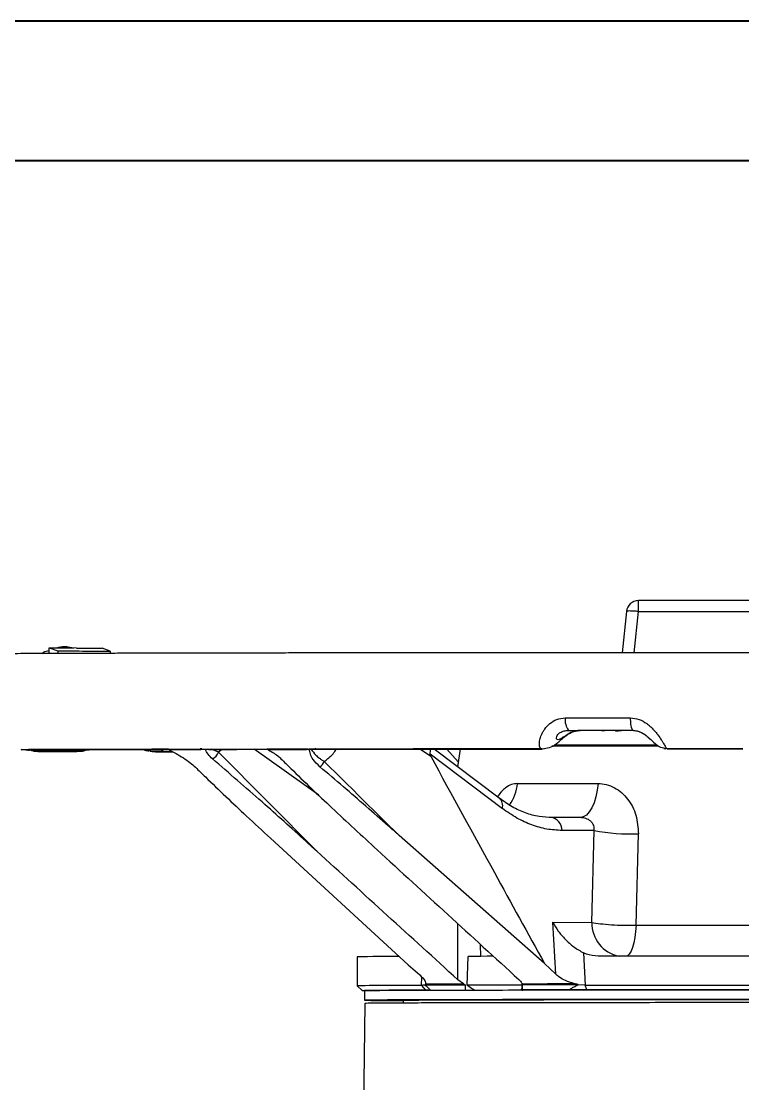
# Model space of a CAD drawing. Header units: millimetres. Extents: x 2278 to 4715, y 679 to 2402.
# Drawn here: x 3697.9 to 3847.8, y 2181.2 to 2402 of the extents above; entities that cross this region are included whole.
import ezdxf

# ---------------------------------------------------------------- set-up
doc = ezdxf.new("R2010")
doc.units = ezdxf.units.MM
doc.layers.add('AM_BOR', color=7, linetype='Continuous', lineweight=50)
doc.layers.add('粗实线', color=7, linetype='Continuous', lineweight=40)

# ---------------------------------------------------------------- blocks, each defined once
blk = doc.blocks.new('rA3')
at = {"layer": '粗实线'}
for p, q in [((753.384, 421.26), (333.384, 421.26)), ((748.384, 416.26), (358.384, 416.26))]:
    blk.add_line(p, q, dxfattribs=at)

msp = doc.modelspace()

# ---------------------------------------------------------------- linework, layer by layer
at = {"color": 7, "linetype": 'Continuous', "lineweight": 25}
for p, q in [((3826.099, 2279.358), (3826.099, 2281.614)), ((3859.074, 2281.614), (3826.099, 2281.614)), ((3823.612, 2279.372), (3822.72, 2270.796)), ((3825.208, 2270.796), (3826.099, 2279.358)), ((3826.099, 2279.358), (3859.074, 2279.358)), ((3703.707, 2271.803), (3705.5, 2271.18)), ((3703.707, 2271.803), (3708.843, 2271.78)), ((3703.707, 2270.627), (3703.707, 2271.803)), ((3709.383, 2271.778), (3706.657, 2271.899)), ((3707.415, 2272.023), (3706.878, 2272.024)), ((3709.383, 2271.778), (3714.712, 2271.757)), ((3716.374, 2271.127), (3714.712, 2271.757)), ((3705.5, 2271.18), (3705.5, 2270.633)), ((3716.374, 2271.127), (3716.374, 2270.667)), ((3811.604, 2254.669), (3824.85, 2254.673)), ((3811.604, 2254.669), (3813.983, 2254.645)), ((3819.048, 2254.491), (3817.809, 2254.642)), ((3821.321, 2254.492), (3822.561, 2254.643)), ((3698.024, 2250.652), (3697.942, 2250.663)), ((3698.024, 2250.652), (3698.242, 2250.662)), ((3700.197, 2250.406), (3699.621, 2250.532)), ((3700.037, 2250.476), (3700.374, 2250.43)), ((3700.532, 2250.342), (3700.246, 2250.379)), ((3700.445, 2250.352), (3700.246, 2250.379)), ((3700.374, 2250.43), (3700.433, 2250.422)), ((3700.433, 2250.422), (3701.382, 2250.294)), ((3708.663, 2250.311), (3709.462, 2250.351)), ((3709.406, 2250.266), (3710.218, 2250.389)), ((3709.462, 2250.351), (3709.646, 2250.361)), ((3711.303, 2250.555), (3711.956, 2250.654)), ((3724.843, 2250.329), (3724.449, 2250.428)), ((3725.146, 2250.263), (3724.734, 2250.305)), ((3724.837, 2250.296), (3724.734, 2250.305)), ((3725.308, 2250.274), (3725.146, 2250.263)), ((3725.146, 2250.263), (3729.317, 2250.254)), ((3725.725, 2250.273), (3725.308, 2250.274)), ((3725.431, 2250.281), (3725.833, 2250.221)), ((3728.713, 2250.786), (3735.176, 2250.799)), ((3728.713, 2250.786), (3728.969, 2250.649)), ((3728.969, 2250.649), (3735.211, 2250.656)), ((3735.465, 2250.798), (3735.062, 2250.797)), ((3735.176, 2250.799), (3735.211, 2250.656)), ((3735.211, 2250.656), (3735.954, 2250.759)), ((3738.894, 2250.137), (3737.429, 2250.75)), ((3739.677, 2250.719), (3738.894, 2250.137)), ((3759.286, 2229.576), (3738.894, 2250.137)), ((3759.705, 2241.197), (3746.319, 2250.73)), ((3748.983, 2250.765), (3749.066, 2250.759)), ((3749.352, 2250.823), (3756.737, 2250.834)), ((3749.352, 2250.823), (3749.634, 2250.667)), ((3749.634, 2250.667), (3756.73, 2250.671)), ((3756.737, 2250.834), (3756.73, 2250.671)), ((3757.754, 2250.776), (3758.15, 2250.751)), ((3758.665, 2250.856), (3759.182, 2250.961)), ((3780.837, 2250.772), (3782.974, 2249.288)), ((3782.836, 2249.758), (3797.847, 2238.428)), ((3797.191, 2240.573), (3783.676, 2250.774)), ((3788.704, 2248.151), (3786.285, 2250.777)), ((3789.073, 2250.779), (3788.555, 2247.092)), ((3805.933, 2250.822), (3806.613, 2250.876)), ((3805.969, 2250.809), (3806.613, 2250.876)), ((3806.042, 2250.831), (3805.969, 2250.809)), ((3831.372, 2250.884), (3831.742, 2250.853)), ((3832.09, 2250.813), (3831.372, 2250.884)), ((3831.683, 2250.941), (3831.827, 2250.898)), ((3813.99, 2236.555), (3807.876, 2236.574)), ((3814.594, 2236.537), (3814.588, 2236.503)), ((3814.616, 2236.672), (3814.6, 2236.573)), ((3749.678, 2232.238), (3778.257, 2205.98)), ((3806.611, 2206.194), (3776.429, 2232.813)), ((3816.888, 2233.841), (3810.243, 2233.862)), ((3816.451, 2214.768), (3816.888, 2233.841)), ((3825.617, 2214.171), (3826.096, 2233.185)), ((3788.601, 2202.863), (3788.57, 2214.524)), ((3808.318, 2214.793), (3816.451, 2214.768)), ((3808.939, 2204.005), (3808.318, 2214.793)), ((3793.346, 2207.712), (3793.337, 2210.164)), ((3767.721, 2207.595), (3767.721, 2201.595)), ((3790.537, 2201.71), (3790.775, 2207.71)), ((3814.677, 2208.454), (3815.04, 2201.744)), ((3778.257, 2205.98), (3780.7, 2203.871)), ((3808.939, 2204.005), (3806.611, 2206.194)), ((3781.039, 2201.686), (3781.096, 2203.428)), ((3767.721, 2201.595), (3768.721, 2200.595)), ((3781.039, 2201.686), (3781.861, 2200.685)), ((3781.818, 2201.793), (3781.816, 2201.713)), ((3781.93, 2201.992), (3781.818, 2201.793)), ((3789.777, 2202.011), (3788.601, 2202.863)), ((3789.777, 2202.011), (3790.14, 2201.814)), ((3790.14, 2201.814), (3790.103, 2200.71)), ((3801.921, 2202.031), (3801.977, 2201.833)), ((3802.021, 2200.73), (3801.977, 2201.833)), ((3813.623, 2201.846), (3812.692, 2202.043)), ((3813.628, 2201.761), (3813.623, 2201.846)), ((3815.04, 2201.744), (3813.628, 2201.761)), ((3815.41, 2200.742), (3815.04, 2201.744)), ((3769.221, 2200.595), (3769.221, 2198.595)), ((3781.861, 2200.685), (3782.716, 2200.689)), ((3782.879, 2200.692), (3782.917, 2200.693)), ((3802.037, 2200.578), (3802.031, 2200.717)), ((3769.321, 2197.936), (3768.799, 2158.1)), ((3777.221, 2198.607), (3777.221, 2198.006))]:
    msp.add_line(p, q, dxfattribs=at)
at = {"color": 7, "linetype": 'Continuous', "lineweight": 25, "flags": 128}
for points in [[(3810.903, 2257.253), (3812.586, 2257.253), (3814.273, 2257.254), (3815.962, 2257.255), (3817.655, 2257.255), (3819.349, 2257.256), (3821.046, 2257.256), (3822.746, 2257.257), (3824.447, 2257.257)], [(3822.561, 2254.643), (3821.966, 2254.643), (3821.371, 2254.643), (3820.777, 2254.643), (3820.183, 2254.643), (3819.589, 2254.642), (3818.995, 2254.642), (3818.402, 2254.642), (3817.809, 2254.642)], [(3830.272, 2251.415), (3829.453, 2251.415), (3825.266, 2251.412), (3821.196, 2251.409), (3817.269, 2251.405), (3813.511, 2251.4), (3809.948, 2251.395), (3808.119, 2251.391)], [(3800.986, 2243.622), (3802.773, 2243.626), (3804.657, 2243.63), (3806.633, 2243.634), (3808.696, 2243.638), (3810.841, 2243.641), (3813.064, 2243.645), (3815.358, 2243.648), (3817.719, 2243.65)], [(3817.719, 2243.65), (3817.566, 2242.214), (3817.298, 2240.86), (3816.924, 2239.633), (3816.456, 2238.571), (3815.909, 2237.709), (3815.301, 2237.073), (3814.65, 2236.685), (3813.978, 2236.556)], [(3825.617, 2214.171), (3830.104, 2214.173), (3834.669, 2214.175), (3839.284, 2214.176), (3843.921, 2214.176), (3848.55, 2214.176), (3853.142, 2214.174), (3857.67, 2214.172), (3862.106, 2214.169), (3866.42, 2214.166), (3870.587, 2214.161), (3874.581, 2214.156), (3878.377, 2214.15), (3881.951, 2214.144), (3885.281, 2214.137), (3888.347, 2214.13), (3891.129, 2214.122), (3893.609, 2214.113)], [(3825.617, 2214.171), (3825.529, 2212.867), (3825.374, 2211.638), (3825.158, 2210.524), (3824.888, 2209.56), (3824.572, 2208.777), (3824.221, 2208.2), (3823.845, 2207.847), (3823.619, 2207.75)], [(3795.919, 2207.72), (3794.683, 2207.718), (3793.353, 2207.715), (3792.05, 2207.713), (3790.775, 2207.71)], [(3909.221, 2207.668), (3906.575, 2207.678), (3903.602, 2207.688), (3900.319, 2207.697), (3896.741, 2207.705), (3892.888, 2207.713), (3888.778, 2207.721), (3884.433, 2207.727), (3879.875, 2207.734), (3875.128, 2207.739), (3870.214, 2207.743), (3865.161, 2207.747), (3859.993, 2207.75), (3854.736, 2207.753), (3849.419, 2207.754), (3844.067, 2207.755), (3838.708, 2207.755), (3833.37, 2207.754), (3828.079, 2207.752), (3822.863, 2207.749), (3817.749, 2207.746)], [(3781.818, 2201.793), (3782.769, 2201.796), (3783.746, 2201.799), (3784.75, 2201.801), (3785.778, 2201.804), (3786.832, 2201.806), (3787.911, 2201.809), (3789.013, 2201.811), (3790.14, 2201.814)], [(3781.93, 2201.992), (3782.832, 2201.994), (3783.758, 2201.997), (3784.707, 2201.999), (3785.678, 2202.001), (3786.671, 2202.004), (3787.685, 2202.006), (3788.721, 2202.008), (3789.777, 2202.011)], [(3801.985, 2201.729), (3800.46, 2201.727), (3798.96, 2201.725), (3797.486, 2201.723), (3796.039, 2201.72), (3794.62, 2201.718), (3793.229, 2201.715), (3791.868, 2201.713), (3790.537, 2201.71)], [(3801.921, 2202.031), (3803.215, 2202.033), (3804.526, 2202.034), (3805.851, 2202.036), (3807.192, 2202.038), (3808.547, 2202.039), (3809.916, 2202.04), (3811.298, 2202.042), (3812.692, 2202.043)], [(3801.977, 2201.833), (3803.372, 2201.835), (3804.786, 2201.837), (3806.218, 2201.839), (3807.667, 2201.84), (3809.133, 2201.842), (3810.615, 2201.843), (3812.112, 2201.845), (3813.623, 2201.846)], [(3815.04, 2201.744), (3820.098, 2201.747), (3825.272, 2201.75), (3830.535, 2201.753), (3835.86, 2201.754), (3841.221, 2201.755), (3846.589, 2201.755), (3851.938, 2201.754), (3857.239, 2201.752)], [(3769.221, 2200.576), (3769.188, 2200.577), (3768.782, 2200.588), (3768.757, 2200.6), (3769.112, 2200.611), (3769.847, 2200.622), (3770.956, 2200.633), (3772.434, 2200.644), (3774.274, 2200.655), (3776.467, 2200.665), (3779, 2200.675), (3781.861, 2200.685)], [(3850.32, 2198.751), (3845.258, 2198.751), (3840.184, 2198.752), (3835.122, 2198.751), (3830.097, 2198.749), (3825.131, 2198.747), (3820.25, 2198.744), (3815.475, 2198.741), (3810.831, 2198.736), (3806.338, 2198.731), (3802.019, 2198.726), (3797.893, 2198.719), (3793.982, 2198.712), (3790.302, 2198.705), (3786.872, 2198.697), (3783.709, 2198.688), (3780.827, 2198.68), (3778.239, 2198.67), (3775.959, 2198.661), (3773.997, 2198.651), (3772.363, 2198.64), (3771.064, 2198.63), (3770.106, 2198.619), (3769.495, 2198.608), (3769.232, 2198.598), (3769.32, 2198.587), (3769.757, 2198.576), (3770.542, 2198.565), (3771.671, 2198.555), (3773.139, 2198.544), (3774.938, 2198.534), (3777.06, 2198.524), (3777.221, 2198.524)], [(3777.221, 2198.583), (3777.015, 2198.59), (3777.015, 2198.6), (3777.366, 2198.61), (3778.065, 2198.62), (3779.109, 2198.63), (3780.493, 2198.64), (3782.208, 2198.65), (3784.247, 2198.659), (3786.597, 2198.668), (3789.247, 2198.677), (3792.183, 2198.685), (3795.387, 2198.692), (3798.845, 2198.699), (3802.536, 2198.706), (3806.442, 2198.712), (3810.542, 2198.717), (3814.813, 2198.722), (3819.233, 2198.726), (3823.779, 2198.729), (3828.425, 2198.732), (3833.148, 2198.734), (3837.922, 2198.735), (3842.721, 2198.735), (3847.521, 2198.735), (3852.294, 2198.733)], [(3782.917, 2200.693), (3783.751, 2200.695), (3784.604, 2200.697), (3785.476, 2200.7), (3786.366, 2200.702), (3787.274, 2200.704), (3788.199, 2200.706), (3789.142, 2200.708), (3790.103, 2200.71)], [(3791.989, 2200.71), (3793.125, 2200.712), (3794.283, 2200.714), (3795.462, 2200.716), (3796.661, 2200.719), (3797.881, 2200.721), (3799.12, 2200.723), (3800.378, 2200.724), (3801.654, 2200.726)], [(3850.32, 2200.751), (3845.258, 2200.751), (3840.184, 2200.751), (3835.122, 2200.751), (3830.097, 2200.749), (3825.131, 2200.747), (3820.25, 2200.744), (3815.475, 2200.741), (3810.831, 2200.736), (3806.338, 2200.731), (3802.019, 2200.726), (3801.767, 2200.725)], [(3802.021, 2200.73), (3803.187, 2200.732), (3804.366, 2200.733), (3805.558, 2200.735), (3806.763, 2200.736), (3807.979, 2200.737), (3809.207, 2200.739), (3810.446, 2200.74), (3811.695, 2200.741)], [(3815.41, 2200.742), (3820.4, 2200.745), (3825.504, 2200.748), (3830.696, 2200.751), (3835.951, 2200.752), (3841.24, 2200.753), (3846.536, 2200.752), (3851.813, 2200.751), (3857.043, 2200.75)]]:
    msp.add_lwpolyline(points, dxfattribs=at)
at = {"color": 7, "linetype": 'Continuous', "lineweight": 25}
for centre, radius, start, end in [((3826.099, 2279.114), 2.5, 89.99963, 174.0622), ((3814.429, 2256.822), 3.552, 173.03617, 217.31461), ((3829.888, 2256.781), 5.461, 174.99942, 202.70803), ((3736.156, 2251.337), 2.99, 299.82941, 336.32535), ((3758.096, 2249.418), 2.995, 308.67298, 336.20635), ((3791.629, 2244.494), 9.398, 325.32743, 354.67802), ((3795.883, 2239.001), 2.046, 343.7516, 50.24879), ((3807.612, 2233.954), 2.633, 357.9869, 84.42865), ((3824.598, 2277.091), 43.932, 259.89257, 271.95432), ((3823.375, 2214.565), 6.927, 178.32202, 259.40651), ((3774.795, 1885.662), 322.01, 89.73693, 91.25872), ((3779.516, 1451.062), 750.625, 89.883813, 90.900378), ((3780.906, 1468.311), 732.377, 89.853938, 90.914175)]:
    msp.add_arc(centre, radius, start, end, dxfattribs=at)
msp.add_open_spline([(3826.099, 2279.358), (3825.775, 2279.388), (3825.127, 2279.447), (3824.309, 2279.476), (3823.732, 2279.455), (3823.652, 2279.4), (3823.612, 2279.372)], degree=3, dxfattribs=at)
for points, knots in [([(3705.266, 2271.796), (3705.421, 2271.853), (3706.571, 2272.271), (3707.789, 2272.008), (3708.843, 2271.78)], [0, 0, 0, 0, 0.1344178, 1, 1, 1, 1]), ([(3842.721, 2270.798), (3840.323, 2270.798), (3836.942, 2270.798), (3831.939, 2270.798), (3827.647, 2270.797), (3822.543, 2270.796), (3817.201, 2270.794), (3811.635, 2270.792), (3805.933, 2270.789), (3800.148, 2270.786), (3794.323, 2270.783), (3788.493, 2270.778), (3782.686, 2270.774), (3776.927, 2270.769), (3771.235, 2270.763), (3765.631, 2270.757), (3760.131, 2270.75), (3754.749, 2270.743), (3749.5, 2270.735), (3744.396, 2270.727), (3739.448, 2270.718), (3734.668, 2270.709), (3730.066, 2270.7), (3725.649, 2270.69), (3721.427, 2270.68), (3717.407, 2270.67), (3713.596, 2270.66), (3709.998, 2270.649), (3706.62, 2270.638), (3703.465, 2270.626), (3700.537, 2270.615), (3697.838, 2270.603), (3695.37, 2270.592), (3693.13, 2270.58), (3691.125, 2270.568), (3689.4, 2270.557), (3688.437, 2270.55), (3687.991, 2270.546)], [0, 0, 0, 0, 0.0344071, 0.0485109, 0.0718894, 0.0961605, 0.1221805, 0.149305, 0.1772714, 0.2058697, 0.2349502, 0.2644009, 0.2941371, 0.3240924, 0.3542143, 0.3844599, 0.4147936, 0.445185, 0.4756078, 0.5060385, 0.5364555, 0.5668389, 0.5971695, 0.6274283, 0.6575964, 0.6876542, 0.7175815, 0.7473561, 0.7769545, 0.8063502, 0.8355137, 0.8644114, 0.8930048, 0.921249, 0.9490912, 0.9764687, 1, 1, 1, 1]), ([(3702.237, 2270.621), (3702.34, 2270.714), (3702.762, 2271.095), (3703.3, 2271.196), (3703.707, 2271.272)], [0, 0, 0, 0, 0.2430477, 1, 1, 1, 1]), ([(3705.5, 2271.18), (3707.157, 2271.171), (3710.479, 2271.154), (3714.406, 2271.136), (3716.374, 2271.127)], [0, 0, 0, 0, 0.498853, 1, 1, 1, 1]), ([(4004.195, 2250.517), (4004.25, 2250.523), (4004.391, 2250.538), (4004.773, 2250.595), (4005.341, 2250.708), (4006.062, 2250.901), (4006.975, 2251.228), (4008.1, 2251.775), (4009.358, 2252.623), (4010.586, 2253.785), (4011.637, 2255.2), (4012.43, 2256.795), (4012.93, 2258.51), (4013.118, 2260.286), (4012.989, 2262.068), (4012.547, 2263.799), (4011.805, 2265.425), (4010.788, 2266.893), (4009.528, 2268.156), (4008.163, 2269.109), (4006.904, 2269.716), (4005.907, 2270.057), (4005.149, 2270.244), (4004.568, 2270.348), (4004.124, 2270.404), (4003.756, 2270.437), (4003.342, 2270.463), (4002.952, 2270.476), (4002.363, 2270.49), (4001.578, 2270.503), (4000.645, 2270.515), (3999.459, 2270.528), (3998.075, 2270.54), (3996.412, 2270.553), (3994.478, 2270.566), (3992.275, 2270.579), (3989.809, 2270.591), (3987.083, 2270.604), (3984.103, 2270.617), (3980.874, 2270.629), (3977.402, 2270.641), (3973.694, 2270.653), (3969.755, 2270.664), (3965.594, 2270.675), (3961.217, 2270.686), (3956.633, 2270.696), (3951.849, 2270.706), (3946.876, 2270.716), (3941.721, 2270.725), (3936.394, 2270.733), (3930.906, 2270.741), (3925.267, 2270.749), (3919.488, 2270.756), (3913.581, 2270.763), (3907.557, 2270.769), (3901.432, 2270.774), (3895.22, 2270.779), (3888.94, 2270.784), (3882.615, 2270.787), (3876.282, 2270.791), (3870.006, 2270.793), (3863.955, 2270.795), (3858.51, 2270.797), (3853.733, 2270.797), (3848.604, 2270.798), (3844.969, 2270.798), (3842.721, 2270.798)], [0, 0, 0, 0, 0.0017465, 0.0044658, 0.0070078, 0.0098268, 0.0132699, 0.01777, 0.0233681, 0.0295284, 0.0358372, 0.0421771, 0.0485239, 0.0548725, 0.0612218, 0.0675716, 0.0739223, 0.080274, 0.0866264, 0.0929737, 0.0980915, 0.1017275, 0.1047111, 0.1075398, 0.110673, 0.1150505, 0.1222946, 0.1411051, 0.1636746, 0.1818588, 0.204115, 0.2240384, 0.2453355, 0.2673737, 0.2899055, 0.3127692, 0.3358643, 0.359126, 0.3825109, 0.405989, 0.4295389, 0.4531449, 0.4767954, 0.5004811, 0.5241948, 0.5479305, 0.5716831, 0.5954484, 0.619222, 0.6430003, 0.666779, 0.690554, 0.7143201, 0.7380713, 0.7617997, 0.7854945, 0.8091398, 0.8327115, 0.8561692, 0.8794397, 0.9023738, 0.9246109, 0.9449865, 0.9610624, 0.975932, 1, 1, 1, 1]), ([(3805.933, 2250.822), (3805.827, 2250.906), (3805.621, 2251.069), (3805.503, 2251.728), (3805.571, 2252.486), (3805.763, 2253.2), (3805.975, 2253.76), (3806.265, 2254.344), (3806.778, 2255.15), (3807.659, 2256.114), (3809.117, 2257.051), (3810.308, 2257.185), (3810.903, 2257.253)], [0, 0, 0, 0, 0.12824094, 0.2497124, 0.38013368, 0.44117675, 0.49972094, 0.5635671, 0.62460086, 0.74964368, 0.87499954, 1, 1, 1, 1]), ([(3824.447, 2257.257), (3825.057, 2257.19), (3826.279, 2257.057), (3827.617, 2256.274), (3828.533, 2255.543), (3829.139, 2254.952), (3829.679, 2254.341), (3830.287, 2253.559), (3830.782, 2252.818), (3831.181, 2252.173), (3831.517, 2251.611), (3831.847, 2251.064), (3831.995, 2250.906), (3832.071, 2250.826)], [0, 0, 0, 0, 0.1245194, 0.2495841, 0.3108218, 0.3749069, 0.4359753, 0.4998788, 0.6193777, 0.6832429, 0.7501183, 0.8717113, 1, 1, 1, 1]), ([(3806.453, 2250.876), (3806.982, 2250.957), (3808.122, 2251.132), (3809.219, 2251.999), (3810.132, 2252.796), (3810.91, 2253.469), (3811.76, 2254.028), (3812.481, 2254.374), (3813.251, 2254.607), (3813.757, 2254.632), (3814.018, 2254.645)], [0, 0, 0, 0, 0.1857217, 0.4006953, 0.525066, 0.6801172, 0.7583564, 0.8357456, 0.9152422, 1, 1, 1, 1]), ([(3813.983, 2254.645), (3813.657, 2254.622), (3813.005, 2254.574), (3812.075, 2254.221), (3811.302, 2253.779), (3810.534, 2253.245), (3809.914, 2252.822), (3809.409, 2252.671), (3809.083, 2252.833), (3809.03, 2253.262), (3809.335, 2253.795), (3809.849, 2254.238), (3810.64, 2254.597), (3811.283, 2254.645), (3811.604, 2254.669)], [0, 0, 0, 0, 0.0625989, 0.1249043, 0.1872263, 0.2496807, 0.3746119, 0.4998044, 0.6249986, 0.7497987, 0.8151711, 0.8749227, 0.9374287, 1, 1, 1, 1]), ([(3817.809, 2254.642), (3817.119, 2254.642), (3815.738, 2254.643), (3814.568, 2254.644), (3813.983, 2254.645)], [0, 0, 0, 0, 0.500015, 1, 1, 1, 1]), ([(3825.057, 2254.647), (3824.83, 2254.647), (3824.147, 2254.645), (3823.197, 2254.644), (3822.561, 2254.643)], [0, 0, 0, 0, 0.33151063, 1, 1, 1, 1]), ([(3824.85, 2254.673), (3825.178, 2254.649), (3825.835, 2254.602), (3826.737, 2254.243), (3827.442, 2253.8), (3828.074, 2253.271), (3828.486, 2252.845), (3828.622, 2252.782), (3828.684, 2252.754)], [0, 0, 0, 0, 0.1298177, 0.2599092, 0.3835834, 0.5188926, 0.7778114, 1, 1, 1, 1]), ([(3825.752, 2254.57), (3826.027, 2254.488), (3826.591, 2254.32), (3827.404, 2253.846), (3828.167, 2253.245), (3829.181, 2252.299), (3830.231, 2251.238), (3831.251, 2251.03), (3831.683, 2250.941)], [0, 0, 0, 0, 0.099024, 0.2022508, 0.3197532, 0.4562471, 0.7696172, 1, 1, 1, 1]), ([(3697.922, 2250.663), (3699.452, 2250.669), (3702.518, 2250.681), (3707.472, 2250.696), (3712.466, 2250.71), (3717.449, 2250.723), (3722.747, 2250.735), (3726.549, 2250.742), (3728.451, 2250.746)], [0, 0, 0, 0, 0.1901055, 0.3809491, 0.5349186, 0.6888882, 0.8444441, 1, 1, 1, 1]), ([(3728.482, 2250.733), (3726.167, 2250.729), (3721.526, 2250.72), (3715.567, 2250.706), (3710.377, 2250.693), (3705.908, 2250.68), (3701.743, 2250.666), (3699.263, 2250.657), (3698.024, 2250.652)], [0, 0, 0, 0, 0.1905993, 0.3819402, 0.5356681, 0.689396, 0.844698, 1, 1, 1, 1]), ([(3698.796, 2250.693), (3698.867, 2250.664), (3699.135, 2250.558), (3699.416, 2250.543), (3699.621, 2250.532)], [0, 0, 0, 0, 0.2662563, 1, 1, 1, 1]), ([(3698.903, 2250.608), (3698.931, 2250.608), (3699.883, 2250.612), (3701.982, 2250.621), (3705.22, 2250.633), (3708.729, 2250.645), (3712.467, 2250.656), (3716.435, 2250.667), (3720.632, 2250.678), (3724.66, 2250.688), (3727.377, 2250.694), (3728.546, 2250.697)], [0, 0, 0, 0, 0.003964, 0.1311845, 0.2589432, 0.3871182, 0.5156196, 0.6443792, 0.7733439, 0.9024716, 1, 1, 1, 1]), ([(3703.611, 2250.715), (3703.392, 2250.618), (3702.471, 2250.211), (3701.371, 2250.285), (3700.532, 2250.342)], [0, 0, 0, 0, 0.23741312, 1, 1, 1, 1]), ([(3700.532, 2250.342), (3701.803, 2250.337), (3704.347, 2250.326), (3707.223, 2250.316), (3708.663, 2250.311)], [0, 0, 0, 0, 0.4993995, 1, 1, 1, 1]), ([(3708.582, 2250.322), (3707.144, 2250.326), (3704.367, 2250.336), (3701.909, 2250.346), (3700.724, 2250.351)], [0, 0, 0, 0, 0.5178805, 1, 1, 1, 1]), ([(3701.359, 2250.294), (3701.364, 2250.294), (3702.367, 2250.29), (3704.597, 2250.282), (3707.288, 2250.272), (3708.998, 2250.267), (3709.465, 2250.266)], [0, 0, 0, 0, 0.0022858, 0.4215553, 0.8421077, 1, 1, 1, 1]), ([(3709.646, 2250.361), (3710.078, 2250.335), (3710.712, 2250.298), (3711.365, 2250.567), (3711.574, 2250.653)], [0, 0, 0, 0, 0.68017584, 1, 1, 1, 1]), ([(3723.261, 2250.685), (3723.37, 2250.638), (3723.763, 2250.471), (3724.161, 2250.446), (3724.449, 2250.428)], [0, 0, 0, 0, 0.2767867, 1, 1, 1, 1]), ([(3727.727, 2250.695), (3727.534, 2250.579), (3726.934, 2250.218), (3726.158, 2250.263), (3725.632, 2250.294)], [0, 0, 0, 0, 0.3216108, 1, 1, 1, 1]), ([(3725.82, 2250.222), (3726.809, 2250.219), (3727.969, 2250.217), (3729.204, 2250.214), (3729.387, 2250.214)], [0, 0, 0, 0, 0.8524702, 1, 1, 1, 1]), ([(3728.451, 2250.746), (3728.447, 2250.754), (3728.439, 2250.769), (3728.549, 2250.784), (3728.664, 2250.785), (3728.713, 2250.786)], [0, 0, 0, 0, 0.36415878, 0.730056, 1, 1, 1, 1]), ([(3728.451, 2250.746), (3728.522, 2250.718), (3728.666, 2250.661), (3728.867, 2250.653), (3728.969, 2250.649)], [0, 0, 0, 0, 0.4905779, 1, 1, 1, 1]), ([(3728.482, 2250.733), (3729.558, 2250.145), (3731.175, 2249.26), (3733.034, 2247.981), (3733.756, 2247.333), (3734.123, 2247.004)], [0, 0, 0, 0, 0.4948815, 0.7435182, 1, 1, 1, 1]), ([(3735.176, 2250.799), (3735.256, 2250.798), (3735.417, 2250.797), (3735.699, 2250.779), (3735.877, 2250.765), (3735.954, 2250.759)], [0, 0, 0, 0, 0.3587973, 0.7200357, 1, 1, 1, 1]), ([(3735.954, 2250.759), (3738.054, 2250.763), (3742.259, 2250.769), (3746.73, 2250.775), (3748.968, 2250.778)], [0, 0, 0, 0, 0.4993351, 1, 1, 1, 1]), ([(3736.116, 2250.747), (3738.195, 2250.75), (3742.354, 2250.757), (3746.773, 2250.762), (3748.983, 2250.765)], [0, 0, 0, 0, 0.5000042, 1, 1, 1, 1]), ([(3737.643, 2248.743), (3737.308, 2249.066), (3736.581, 2249.763), (3736.279, 2250.403), (3736.116, 2250.747)], [0, 0, 0, 0, 0.461832, 1, 1, 1, 1]), ([(3736.867, 2250.713), (3737.737, 2250.715), (3740.265, 2250.72), (3744.349, 2250.727), (3747.639, 2250.732), (3749.136, 2250.734)], [0, 0, 0, 0, 0.2220878, 0.6459102, 1, 1, 1, 1]), ([(3748.968, 2250.778), (3748.975, 2250.786), (3748.988, 2250.803), (3749.133, 2250.82), (3749.282, 2250.822), (3749.352, 2250.823)], [0, 0, 0, 0, 0.34458151, 0.6913843, 1, 1, 1, 1]), ([(3748.968, 2250.778), (3749.136, 2250.729), (3749.339, 2250.67), (3749.592, 2250.667), (3749.634, 2250.667)], [0, 0, 0, 0, 0.8320754, 1, 1, 1, 1]), ([(3748.983, 2250.765), (3749.778, 2250.31), (3750.893, 2249.672), (3751.651, 2248.981), (3751.868, 2248.783)], [0, 0, 0, 0, 0.7138885, 1, 1, 1, 1]), ([(3756.73, 2250.671), (3756.865, 2250.675), (3757.142, 2250.684), (3757.442, 2250.753), (3757.596, 2250.789)], [0, 0, 0, 0, 0.4892665, 1, 1, 1, 1]), ([(3756.738, 2250.834), (3756.83, 2250.833), (3757.015, 2250.831), (3757.326, 2250.811), (3757.51, 2250.796), (3757.596, 2250.789)], [0, 0, 0, 0, 0.3456454, 0.6937449, 1, 1, 1, 1]), ([(3757.596, 2250.789), (3760.463, 2250.792), (3766.21, 2250.798), (3774.63, 2250.805), (3782.655, 2250.811), (3790.259, 2250.815), (3798.014, 2250.819), (3803.294, 2250.821), (3805.933, 2250.822)], [0, 0, 0, 0, 0.1905194, 0.3817787, 0.5355474, 0.689316, 0.844658, 1, 1, 1, 1]), ([(3805.969, 2250.809), (3802.733, 2250.808), (3796.249, 2250.805), (3787.367, 2250.8), (3779.268, 2250.795), (3771.928, 2250.79), (3764.726, 2250.783), (3760.078, 2250.778), (3757.754, 2250.776)], [0, 0, 0, 0, 0.191069, 0.3828813, 0.5363817, 0.689882, 0.844941, 1, 1, 1, 1]), ([(3759.967, 2247.079), (3759.438, 2247.603), (3758.533, 2248.5), (3757.943, 2249.74), (3757.818, 2250.428), (3757.754, 2250.776)], [0, 0, 0, 0, 0.4102096, 0.7017854, 1, 1, 1, 1]), ([(3758.151, 2250.75), (3758.441, 2250.337), (3758.88, 2249.712), (3759.718, 2248.986), (3760.238, 2248.604), (3760.526, 2248.409), (3760.689, 2248.302), (3760.775, 2248.248), (3760.82, 2248.22), (3760.832, 2248.213), (3760.835, 2248.21), (3760.836, 2248.21), (3760.836, 2248.209), (3760.836, 2248.209)], [0, 0, 0, 0, 0.49197562, 0.74489765, 0.87175356, 0.93563258, 0.96773802, 0.99159295, 0.99772437, 0.99934206, 0.99978984, 0.99992413, 1, 1, 1, 1]), ([(3758.374, 2250.747), (3759.308, 2250.749), (3762.12, 2250.752), (3766.965, 2250.758), (3772.884, 2250.765), (3778.924, 2250.77), (3785.063, 2250.776), (3791.284, 2250.781), (3797.575, 2250.785), (3802.526, 2250.788), (3805.395, 2250.789), (3806.13, 2250.789)], [0, 0, 0, 0, 0.0636959, 0.1918521, 0.3199247, 0.4478685, 0.5756211, 0.7030914, 0.8301371, 0.9565192, 1, 1, 1, 1]), ([(3760.836, 2248.209), (3761.1, 2248.394), (3761.594, 2248.741), (3762.333, 2249.449), (3762.95, 2250.051), (3763.263, 2250.592), (3763.356, 2250.754)], [0, 0, 0, 0, 0.28673118, 0.53732024, 0.86197598, 1, 1, 1, 1]), ([(3782.974, 2249.288), (3782.95, 2249.334), (3782.901, 2249.428), (3782.851, 2249.558), (3782.831, 2249.665), (3782.83, 2249.722), (3782.835, 2249.75), (3782.836, 2249.758)], [0, 0, 0, 0, 0.3325712, 0.6879646, 0.8313814, 0.949784, 1, 1, 1, 1]), ([(3782.836, 2249.758), (3782.886, 2250.086), (3782.94, 2250.446), (3782.859, 2250.747), (3782.852, 2250.774)], [0, 0, 0, 0, 0.911396, 1, 1, 1, 1]), ([(3808.645, 2251.664), (3809.267, 2251.665), (3811.588, 2251.67), (3816.191, 2251.676), (3822.351, 2251.682), (3827.011, 2251.686), (3829.616, 2251.687), (3829.971, 2251.687)], [0, 0, 0, 0, 0.1039033, 0.3876622, 0.671421, 0.9551799, 1, 1, 1, 1]), ([(3832.071, 2250.826), (3834.685, 2250.826), (3839.919, 2250.825), (3845.159, 2250.824), (3847.782, 2250.824)], [0, 0, 0, 0, 0.4994046, 1, 1, 1, 1]), ([(3847.77, 2250.811), (3845.158, 2250.812), (3839.929, 2250.813), (3834.705, 2250.813), (3832.09, 2250.813)], [0, 0, 0, 0, 0.499406, 1, 1, 1, 1]), ([(3832.116, 2250.798), (3832.294, 2250.798), (3833.894, 2250.798), (3837.43, 2250.798), (3840.788, 2250.798), (3842.721, 2250.798)], [0, 0, 0, 0, 0.0506143, 0.4536054, 1, 1, 1, 1]), ([(3759.286, 2229.576), (3758.538, 2230.257), (3754.798, 2233.663), (3747.719, 2240.051), (3741.1, 2245.762), (3737.643, 2248.743)], [0, 0, 0, 0, 0.1067041, 0.5335339, 1, 1, 1, 1]), ([(3751.868, 2248.783), (3752.552, 2248.101), (3755.975, 2244.691), (3762.599, 2238.381), (3768.684, 2232.761), (3771.819, 2229.866)], [0, 0, 0, 0, 0.10808648, 0.54047259, 1, 1, 1, 1]), ([(3776.429, 2232.813), (3773.115, 2236.083), (3767.916, 2241.213), (3762.72, 2246.348), (3760.836, 2248.209)], [0, 0, 0, 0, 0.6374709, 1, 1, 1, 1]), ([(3782.974, 2249.288), (3787.373, 2241.226), (3795.229, 2226.828), (3803.133, 2212.499), (3806.611, 2206.194)], [0, 0, 0, 0, 0.5600002, 1, 1, 1, 1]), ([(3734.123, 2247.004), (3734.811, 2246.328), (3738.254, 2242.951), (3743.445, 2238.027), (3748.019, 2233.779), (3749.678, 2232.238)], [0, 0, 0, 0, 0.1374136, 0.6871079, 1, 1, 1, 1]), ([(3776.429, 2232.813), (3775.666, 2233.49), (3771.849, 2236.871), (3766.412, 2241.63), (3761.592, 2245.705), (3759.967, 2247.079)], [0, 0, 0, 0, 0.14213623, 0.71070448, 1, 1, 1, 1]), ([(3800.986, 2243.622), (3800.566, 2243.578), (3799.717, 2243.489), (3798.821, 2242.957), (3798.251, 2242.507), (3797.918, 2242.207), (3797.403, 2241.687), (3797.04, 2241.135), (3796.804, 2240.776)], [0, 0, 0, 0, 0.2689949, 0.5444827, 0.6080958, 0.6798197, 0.7914169, 1, 1, 1, 1]), ([(3817.719, 2243.65), (3818.298, 2243.607), (3819.471, 2243.521), (3821.133, 2242.818), (3822.646, 2241.787), (3823.915, 2240.432), (3824.915, 2238.83), (3825.892, 2236.46), (3826.015, 2234.493), (3826.096, 2233.185)], [0, 0, 0, 0, 0.1235233, 0.2501507, 0.3747805, 0.5002123, 0.6235234, 0.7497125, 1, 1, 1, 1]), ([(3808.29, 2236.529), (3807.348, 2236.57), (3805.473, 2236.65), (3802.667, 2237.445), (3799.891, 2238.688), (3798.093, 2239.943), (3797.191, 2240.573)], [0, 0, 0, 0, 0.2510101, 0.5002071, 0.7492979, 1, 1, 1, 1]), ([(3810.243, 2233.862), (3809.189, 2233.921), (3807.089, 2234.038), (3803.944, 2234.95), (3800.843, 2236.341), (3798.845, 2237.733), (3797.847, 2238.428)], [0, 0, 0, 0, 0.2514799, 0.5012785, 0.7507527, 1, 1, 1, 1]), ([(3816.888, 2233.841), (3816.916, 2234.02), (3816.968, 2234.367), (3816.851, 2234.901), (3816.589, 2235.382), (3816.066, 2235.936), (3815.179, 2236.439), (3814.382, 2236.516), (3813.978, 2236.556)], [0, 0, 0, 0, 0.1251651, 0.2440023, 0.362149, 0.4834229, 0.7377951, 1, 1, 1, 1]), ([(3771.819, 2229.866), (3776.723, 2225.371), (3786.531, 2216.382), (3796.345, 2207.411), (3801.252, 2202.925)], [0, 0, 0, 0, 0.49999989, 1, 1, 1, 1]), ([(3788.601, 2202.863), (3783.714, 2207.311), (3773.94, 2216.208), (3764.171, 2225.12), (3759.286, 2229.576)], [0, 0, 0, 0, 0.4999999, 1, 1, 1, 1]), ([(3808.318, 2214.793), (3808.672, 2214.183), (3809.379, 2212.966), (3810.871, 2211.237), (3812.647, 2209.619), (3814.001, 2208.843), (3814.677, 2208.454)], [0, 0, 0, 0, 0.2505535, 0.5002592, 0.7500542, 1, 1, 1, 1]), ([(3816.451, 2214.768), (3817.006, 2214.671), (3818.118, 2214.479), (3820.458, 2214.277), (3823.05, 2214.156), (3824.76, 2214.166), (3825.617, 2214.171)], [0, 0, 0, 0, 0.248705, 0.4981896, 0.7483774, 1, 1, 1, 1]), ([(3817.749, 2207.746), (3816.916, 2207.819), (3815.85, 2207.913), (3814.888, 2208.357), (3814.677, 2208.454)], [0, 0, 0, 0, 0.7808049, 1, 1, 1, 1]), ([(3780.7, 2203.871), (3781.13, 2203.453), (3781.886, 2202.721), (3781.917, 2202.211), (3781.93, 2201.992)], [0, 0, 0, 0, 0.5693211, 1, 1, 1, 1]), ([(3812.692, 2202.043), (3812.105, 2202.236), (3810.932, 2202.621), (3809.701, 2203.351), (3809.145, 2203.828), (3808.939, 2204.005)], [0, 0, 0, 0, 0.3869803, 0.7723493, 1, 1, 1, 1]), ([(3781.816, 2201.713), (3781.676, 2201.707), (3781.488, 2201.698), (3781.13, 2201.688), (3781.039, 2201.686)], [0, 0, 0, 0, 0.744992, 1, 1, 1, 1]), ([(3781.816, 2201.713), (3781.948, 2201.615), (3782.204, 2201.424), (3782.569, 2201.073), (3782.801, 2200.82), (3782.917, 2200.693)], [0, 0, 0, 0, 0.3473237, 0.6730226, 1, 1, 1, 1]), ([(3791.989, 2200.71), (3791.604, 2200.938), (3791.094, 2201.241), (3790.647, 2201.618), (3790.537, 2201.71)], [0, 0, 0, 0, 0.7555152, 1, 1, 1, 1]), ([(3801.252, 2202.925), (3801.491, 2202.675), (3801.781, 2202.37), (3801.9, 2202.082), (3801.921, 2202.031)], [0, 0, 0, 0, 0.8219025, 1, 1, 1, 1]), ([(3801.985, 2201.729), (3801.958, 2201.447), (3801.923, 2201.073), (3801.707, 2200.794), (3801.654, 2200.726)], [0, 0, 0, 0, 0.7558236, 1, 1, 1, 1]), ([(3811.695, 2200.741), (3811.883, 2200.869), (3812.28, 2201.139), (3812.92, 2201.498), (3813.391, 2201.673), (3813.628, 2201.761)], [0, 0, 0, 0, 0.3105432, 0.6533134, 1, 1, 1, 1]), ([(3790.103, 2200.71), (3790.467, 2200.71), (3791.094, 2200.71), (3791.725, 2200.71), (3791.989, 2200.71)], [0, 0, 0, 0, 0.5811568, 1, 1, 1, 1]), ([(3801.654, 2200.726), (3801.799, 2200.727), (3802.037, 2200.728), (3802.026, 2200.73), (3802.021, 2200.73)], [0, 0, 0, 0, 0.6049865, 1, 1, 1, 1]), ([(3811.695, 2200.741), (3812.022, 2200.741), (3812.675, 2200.741), (3813.946, 2200.741), (3814.838, 2200.741), (3815.41, 2200.742)], [0, 0, 0, 0, 0.26453, 0.5290574, 1, 1, 1, 1]), ([(3842.721, 2198.093), (3839.518, 2198.092), (3833.113, 2198.092), (3823.669, 2198.088), (3814.552, 2198.081), (3805.916, 2198.072), (3797.91, 2198.061), (3790.671, 2198.047), (3784.322, 2198.032), (3778.974, 2198.015), (3774.71, 2197.996), (3771.634, 2197.977), (3769.685, 2197.957), (3769.442, 2197.943), (3769.321, 2197.936)], [0, 0, 0, 0, 0.0833348, 0.1666696, 0.2500044, 0.3333393, 0.4166741, 0.5000089, 0.5833437, 0.6666785, 0.7500133, 0.8333482, 0.916683, 1, 1, 1, 1]), ([(3916.121, 2197.935), (3916, 2197.942), (3915.757, 2197.956), (3913.808, 2197.976), (3910.732, 2197.996), (3906.468, 2198.014), (3901.12, 2198.031), (3894.771, 2198.047), (3887.532, 2198.06), (3879.526, 2198.072), (3870.89, 2198.081), (3861.773, 2198.088), (3852.329, 2198.092), (3845.924, 2198.092), (3842.721, 2198.093)], [0, 0, 0, 0, 0.08331703, 0.16665184, 0.24998666, 0.33332147, 0.41665629, 0.49999111, 0.58332592, 0.66666074, 0.74999555, 0.83333037, 0.91666518, 1, 1, 1, 1])]:
    msp.add_open_spline(points, degree=3, knots=knots, dxfattribs=at)

# ---------------------------------------------------------------- block references
at = {"layer": 'AM_BOR', "xscale": 5.80078125, "yscale": 5.80078125, "zscale": 5.80078125}
msp.add_blockref('rA3', (344.566, -41.638), dxfattribs=at)

doc.saveas('drawing.dxf')
